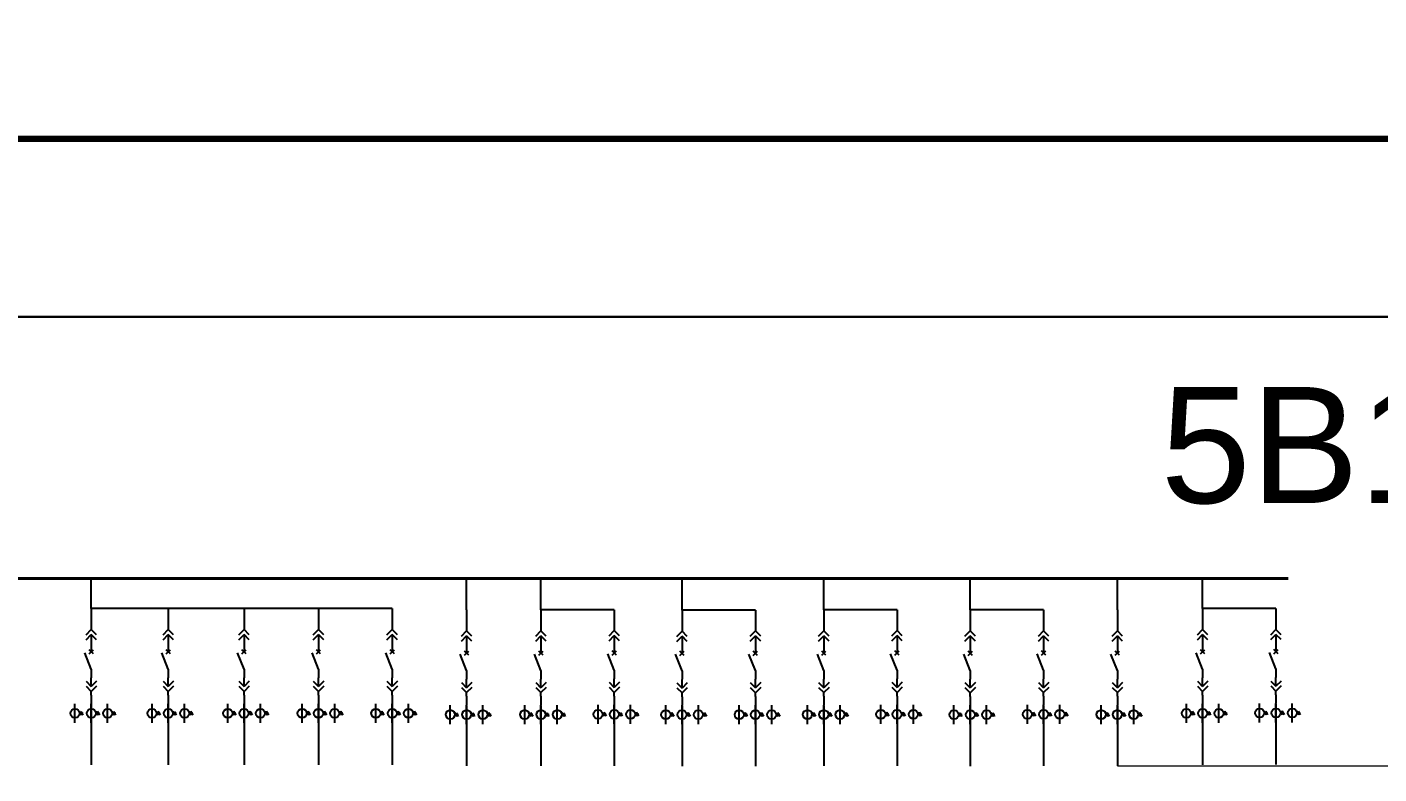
# Model space of a CAD drawing. Header units: millimetres. Extents: x -3460 to -460, y 6070 to 9130.
# Drawn here: x -1783.2 to -1666.8, y 6415.3 to 6479.6 of the extents above; entities that cross this region are included whole.
import ezdxf

# ---------------------------------------------------------------- set-up
doc = ezdxf.new("R2010")
doc.units = ezdxf.units.MM
doc.header["$LTSCALE"] = 1000
doc.header["$MEASUREMENT"] = 0
doc.styles.get("Standard").update_dxf_attribs({"font": 'arial.ttf'})

# ---------------------------------------------------------------- blocks, each defined once
blk = doc.blocks.new('DYDQAA05')
at = {"color": 0}
blk.add_lwpolyline([(0, 0), (0, -7)], dxfattribs=at)
blk = doc.blocks.new('DYDQAA03')
at = {"color": 0}
for points in [[(0, 0), (0, -1.5)], [(-2.12, -3.62), (0, -1.5)], [(-2.12, -5.62), (0, -3.5)], [(2.12, -3.62), (0, -1.5)], [(2.12, -5.62), (0, -3.5)], [(0, -3.5), (0, -7)]]:
    blk.add_lwpolyline(points, dxfattribs=at)
blk = doc.blocks.new('DYDQAA09')
at = {"color": 0}
blk.add_lwpolyline([(0, 0), (0, -3.5)], dxfattribs=at)
blk.add_lwpolyline([(0, 0), (0, -3.5)], dxfattribs=at)
blk.add_lwpolyline([(0, 0), (0, -3.5)], dxfattribs=at)
blk.add_lwpolyline([(0, 0), (0, -3.5)], dxfattribs=at)
blk.add_lwpolyline([(0, 0), (0, -3.5)], dxfattribs=at)
blk.add_lwpolyline([(0, 0), (0, -3.5)], dxfattribs=at)
blk.add_lwpolyline([(0, 0), (0, -3.5)], dxfattribs=at)
blk.add_lwpolyline([(0, 0), (0, -3.5)], dxfattribs=at)
blk.add_lwpolyline([(0, 0), (0, -3.5)], dxfattribs=at)
blk = doc.blocks.new('DYDQ0201')
at = {"color": 0}
for points in [[(0.86, -0.86), (-0.86, 0.86)], [(-0.86, -0.86), (0.86, 0.86)], [(0, -7), (-2.61, -0.37)]]:
    blk.add_lwpolyline(points, dxfattribs=at)
blk = doc.blocks.new('DYDQAA04')
at = {"color": 0}
for points in [[(0, -3.5), (0, 0)], [(-2.12, -1.38), (0, -3.5)], [(-2.12, -3.38), (0, -5.5)], [(2.12, -1.38), (0, -3.5)], [(2.12, -3.38), (0, -5.5)], [(0, -7), (0, -5.5)]]:
    blk.add_lwpolyline(points, dxfattribs=at)
blk = doc.blocks.new('A$C03DD39B5')
for p, q in [((417, 475), (283, 392)), ((417, 422), (283, 339)), ((350, 333), (350, 467))]:
    blk.add_line(p, q)
blk.add_lwpolyline([(700, 167), (0, 167)])
blk.add_circle((350, 167), 167)

msp = doc.modelspace()

# ---------------------------------------------------------------- linework, layer by layer
for p, q in [((-1777.69, 6429.52, -38145.57), (-1777.69, 6432.1, -36762.29)), ((-1745.36, 6429.41, -18792.38), (-1745.36, 6431.99, -17409.11)), ((-1738.96, 6429.41, -19484.02), (-1738.96, 6431.99, -18100.74)), ((-1726.8, 6429.38, -18792.38), (-1726.8, 6431.96, -17409.11)), ((-1714.59, 6429.41, -18098.01), (-1714.59, 6431.99, -16714.74)), ((-1701.98, 6429.4, -19484.02), (-1701.98, 6431.98, -18100.74)), ((-1689.3, 6429.41, -18792.38), (-1689.3, 6431.99, -17409.11)), ((-1681.96, 6429.52, -38145.62), (-1681.96, 6432.1, -36762.34)), ((-1751.77, 6429.52, -38145.62), (-1777.69, 6429.52, -38145.62)), ((-1732.64, 6429.41, -19484.02), (-1738.96, 6429.41, -19484.02)), ((-1720.48, 6429.38, -18792.38), (-1726.8, 6429.38, -18792.38)), ((-1708.28, 6429.41, -18098.01), (-1714.59, 6429.41, -18098.01)), ((-1695.66, 6429.4, -19484.02), (-1701.98, 6429.4, -19484.02)), ((-1675.64, 6429.52, -38145.62), (-1681.96, 6429.52, -38145.62)), ((-1777.69, 6421.28, -35944.4), (-1777.69, 6419.64, -35944.4)), ((-1771.06, 6421.28, -35944.4), (-1771.06, 6419.64, -35944.4)), ((-1764.53, 6421.28, -35944.4), (-1764.53, 6419.64, -35944.4)), ((-1758.12, 6421.28, -35944.4), (-1758.12, 6419.64, -35944.4)), ((-1751.77, 6421.28, -35944.4), (-1751.77, 6419.64, -35944.4)), ((-1745.36, 6421.17, -16591.17), (-1745.36, 6419.53, -16591.17)), ((-1738.96, 6421.17, -17282.81), (-1738.96, 6419.53, -17282.81)), ((-1732.64, 6421.19, -16591.17), (-1732.64, 6419.55, -16591.17)), ((-1726.8, 6421.14, -16591.17), (-1726.8, 6419.5, -16591.17)), ((-1720.48, 6421.16, -15899.53), (-1720.48, 6419.52, -15899.53)), ((-1714.59, 6421.17, -15896.8), (-1714.59, 6419.53, -15896.8)), ((-1708.28, 6421.19, -15205.16), (-1708.28, 6419.55, -15205.16)), ((-1701.98, 6421.16, -17282.81), (-1701.98, 6419.52, -17282.81)), ((-1695.66, 6421.17, -16591.17), (-1695.66, 6419.53, -16591.17)), ((-1689.3, 6421.17, -16591.17), (-1689.3, 6419.53, -16591.17)), ((-1681.96, 6421.28, -35944.4), (-1681.96, 6419.64, -35944.4)), ((-1675.64, 6421.29, -35252.76), (-1675.64, 6419.65, -35252.76)), ((-1777.69, 6419.64, -35944.4), (-1777.69, 6416.07, -35944.4)), ((-1771.06, 6419.64, -35944.4), (-1771.06, 6416.07, -35944.4)), ((-1764.53, 6419.64, -35944.4), (-1764.53, 6416.07, -35944.4)), ((-1758.12, 6419.64, -35944.4), (-1758.12, 6416.07, -35944.4)), ((-1751.77, 6419.64, -35944.4), (-1751.77, 6416.07, -35944.4)), ((-1745.36, 6419.53, -16591.17), (-1745.36, 6415.96, -16591.17)), ((-1738.96, 6419.53, -17282.81), (-1738.96, 6415.97, -17282.81)), ((-1732.64, 6419.55, -16591.17), (-1732.64, 6415.98, -16591.17)), ((-1726.8, 6419.5, -16591.17), (-1726.8, 6415.94, -16591.17)), ((-1720.48, 6419.52, -15899.53), (-1720.48, 6415.95, -15899.53)), ((-1714.59, 6419.53, -15896.8), (-1714.59, 6415.97, -15896.8)), ((-1708.28, 6419.55, -15205.16), (-1708.28, 6415.98, -15205.16)), ((-1701.98, 6419.52, -17282.81), (-1701.98, 6415.95, -17282.81)), ((-1695.66, 6419.53, -16591.17), (-1695.66, 6415.97, -16591.17)), ((-1689.3, 6419.53, -16591.17), (-1689.3, 6415.96, -16591.17)), ((-1681.96, 6419.64, -35944.4), (-1681.96, 6416.07, -35944.4)), ((-1675.64, 6419.65, -35252.76), (-1675.64, 6416.09, -35252.76))]:
    msp.add_line(p, q)
at = {"color": 1, "lineweight": 20}
msp.add_line((-1689.3, 6415.96, -16591.17), (-1642.26, 6415.96, -16591.17), dxfattribs=at)
at = {"lineweight": 80, "ltscale": 0.001071}
for points in [[(-3460, 6920), (-460, 6920), (-460, 6470), (-3460, 6470)], [(-3460, 6470), (-460, 6470), (-460, 6070), (-3460, 6070)]]:
    msp.add_lwpolyline(points, close=True, dxfattribs=at)
at = {"color": 1, "lineweight": 30, "ltscale": 0.002916}
msp.add_lwpolyline([(-1850, 6454.66), (-1486.12, 6454.66), (-1486.12, 6160), (-1850, 6160)], close=True, dxfattribs=at)
at = {"color": 1, "lineweight": 40, "ltscale": 100, "elevation": -36762.34}
msp.add_lwpolyline([(-1674.59, 6432.1), (-1793.95, 6432.1), (-1793.95, 6432.1)], dxfattribs=at)

# ---------------------------------------------------------------- block references
at = {"xscale": 0.2128954749704126, "yscale": 0.2128954749704126, "zscale": 0.2128954749704126}
for name, p in [('DYDQAA05', (-1777.69, 6429.52, -38145.62)), ('DYDQAA05', (-1771.06, 6429.52, -38145.62)), ('DYDQAA05', (-1764.53, 6429.52, -38145.62)), ('DYDQAA05', (-1758.12, 6429.52, -38145.62)), ('DYDQAA05', (-1751.77, 6429.52, -38145.62)), ('DYDQAA05', (-1745.36, 6429.41, -18792.38)), ('DYDQAA05', (-1738.96, 6429.41, -19484.02)), ('DYDQAA05', (-1732.64, 6429.41, -18792.38)), ('DYDQAA05', (-1726.8, 6429.38, -18792.38)), ('DYDQAA05', (-1720.48, 6429.38, -18100.74)), ('DYDQAA05', (-1714.59, 6429.41, -18098.01)), ('DYDQAA05', (-1708.28, 6429.41, -17406.37)), ('DYDQAA05', (-1701.98, 6429.4, -19484.02)), ('DYDQAA05', (-1695.66, 6429.4, -18792.38)), ('DYDQAA05', (-1689.3, 6429.41, -18792.38)), ('DYDQAA05', (-1681.96, 6429.52, -38145.62)), ('DYDQAA05', (-1675.64, 6429.52, -37453.98)), ('DYDQAA03', (-1777.69, 6428.03, -38145.62)), ('DYDQAA03', (-1771.06, 6428.03, -38145.62)), ('DYDQAA03', (-1764.53, 6428.03, -38145.62)), ('DYDQAA03', (-1758.12, 6428.03, -38145.62)), ('DYDQAA03', (-1751.77, 6428.03, -38145.62)), ('DYDQAA03', (-1745.36, 6427.92, -18792.38)), ('DYDQAA03', (-1738.96, 6427.92, -19484.02)), ('DYDQAA03', (-1732.64, 6427.94, -18792.38)), ('DYDQAA03', (-1726.8, 6427.89, -18792.38)), ('DYDQAA03', (-1720.48, 6427.91, -18100.74)), ('DYDQAA03', (-1714.59, 6427.92, -18098.01)), ('DYDQAA03', (-1708.28, 6427.94, -17406.37)), ('DYDQAA03', (-1701.98, 6427.91, -19484.02)), ('DYDQAA03', (-1695.66, 6427.92, -18792.38)), ('DYDQAA03', (-1689.3, 6427.92, -18792.38)), ('DYDQAA03', (-1681.96, 6428.03, -38145.62)), ('DYDQAA03', (-1675.64, 6428.04, -37453.98)), ('DYDQAA09', (-1777.69, 6426.54, -38145.62)), ('DYDQAA09', (-1771.06, 6426.54, -38145.62)), ('DYDQAA09', (-1764.53, 6426.54, -38145.62)), ('DYDQAA09', (-1758.12, 6426.54, -38145.62)), ('DYDQAA09', (-1751.77, 6426.54, -38145.62)), ('DYDQAA09', (-1745.36, 6426.43, -18792.38)), ('DYDQAA09', (-1738.96, 6426.43, -19484.02)), ('DYDQAA09', (-1732.64, 6426.44, -18792.38)), ('DYDQAA09', (-1726.8, 6426.4, -18792.38)), ('DYDQAA09', (-1720.48, 6426.42, -18100.74)), ('DYDQAA09', (-1714.59, 6426.43, -18098.01)), ('DYDQAA09', (-1708.28, 6426.44, -17406.37)), ('DYDQAA09', (-1701.98, 6426.42, -19484.02)), ('DYDQAA09', (-1695.66, 6426.43, -18792.38)), ('DYDQAA09', (-1689.3, 6426.43, -18792.38)), ('DYDQAA09', (-1681.96, 6426.54, -38145.62)), ('DYDQAA09', (-1675.64, 6426.55, -37453.98)), ('DYDQ0201', (-1777.69, 6425.79, -38145.62)), ('DYDQ0201', (-1771.06, 6425.79, -38145.62)), ('DYDQ0201', (-1764.53, 6425.79, -38145.62)), ('DYDQ0201', (-1758.12, 6425.79, -38145.62)), ('DYDQ0201', (-1751.77, 6425.79, -38145.62)), ('DYDQ0201', (-1745.36, 6425.68, -18792.38)), ('DYDQ0201', (-1738.96, 6425.68, -19484.02)), ('DYDQ0201', (-1732.64, 6425.7, -18792.38)), ('DYDQ0201', (-1726.8, 6425.66, -18792.38)), ('DYDQ0201', (-1720.48, 6425.67, -18100.74)), ('DYDQ0201', (-1714.59, 6425.68, -18098.01)), ('DYDQ0201', (-1708.28, 6425.7, -17406.37)), ('DYDQ0201', (-1701.98, 6425.67, -19484.02)), ('DYDQ0201', (-1695.66, 6425.69, -18792.38)), ('DYDQ0201', (-1689.3, 6425.68, -18792.38)), ('DYDQ0201', (-1681.96, 6425.79, -38145.62)), ('DYDQ0201', (-1675.64, 6425.81, -37453.98)), ('DYDQAA09', (-1777.69, 6424.3, -38145.62)), ('DYDQAA09', (-1771.06, 6424.3, -38145.62)), ('DYDQAA09', (-1764.53, 6424.3, -38145.62)), ('DYDQAA09', (-1758.12, 6424.3, -38145.62)), ('DYDQAA09', (-1751.77, 6424.3, -38145.62)), ('DYDQAA09', (-1745.36, 6424.19, -18792.38)), ('DYDQAA09', (-1738.96, 6424.19, -19484.02)), ('DYDQAA09', (-1732.64, 6424.21, -18792.38)), ('DYDQAA09', (-1726.8, 6424.17, -18792.38)), ('DYDQAA09', (-1720.48, 6424.18, -18100.74)), ('DYDQAA09', (-1714.59, 6424.19, -18098.01)), ('DYDQAA09', (-1708.28, 6424.21, -17406.37)), ('DYDQAA09', (-1701.98, 6424.18, -19484.02)), ('DYDQAA09', (-1695.66, 6424.2, -18792.38)), ('DYDQAA09', (-1689.3, 6424.19, -18792.38)), ('DYDQAA09', (-1681.96, 6424.3, -38145.62)), ('DYDQAA09', (-1675.64, 6424.32, -37453.98)), ('DYDQAA04', (-1777.69, 6423.56, -38145.62)), ('DYDQAA04', (-1771.06, 6423.56, -38145.62)), ('DYDQAA04', (-1764.53, 6423.56, -38145.62)), ('DYDQAA04', (-1758.12, 6423.56, -38145.62)), ('DYDQAA04', (-1751.77, 6423.56, -38145.62)), ('DYDQAA04', (-1745.36, 6423.45, -18792.38)), ('DYDQAA04', (-1738.96, 6423.45, -19484.02)), ('DYDQAA04', (-1732.64, 6423.46, -18792.38)), ('DYDQAA04', (-1726.8, 6423.42, -18792.38)), ('DYDQAA04', (-1720.48, 6423.44, -18100.74)), ('DYDQAA04', (-1714.59, 6423.45, -18098.01)), ('DYDQAA04', (-1708.28, 6423.46, -17406.37)), ('DYDQAA04', (-1701.98, 6423.44, -19484.02)), ('DYDQAA04', (-1695.66, 6423.45, -18792.38)), ('DYDQAA04', (-1689.3, 6423.45, -18792.38)), ('DYDQAA04', (-1681.96, 6423.56, -38145.62)), ('DYDQAA04', (-1675.64, 6423.57, -37453.98)), ('DYDQAA09', (-1777.69, 6422.07, -38145.62)), ('DYDQAA09', (-1771.06, 6422.07, -38145.62)), ('DYDQAA09', (-1764.53, 6422.07, -38145.62)), ('DYDQAA09', (-1758.12, 6422.07, -38145.62)), ('DYDQAA09', (-1751.77, 6422.07, -38145.62)), ('DYDQAA09', (-1745.36, 6421.96, -18792.38)), ('DYDQAA09', (-1738.96, 6421.96, -19484.02)), ('DYDQAA09', (-1732.64, 6421.97, -18792.38)), ('DYDQAA09', (-1726.8, 6421.93, -18792.38)), ('DYDQAA09', (-1720.48, 6421.95, -18100.74)), ('DYDQAA09', (-1714.59, 6421.96, -18098.01)), ('DYDQAA09', (-1708.28, 6421.97, -17406.37)), ('DYDQAA09', (-1701.98, 6421.95, -19484.02)), ('DYDQAA09', (-1695.66, 6421.96, -18792.38)), ('DYDQAA09', (-1689.3, 6421.96, -18792.38)), ('DYDQAA09', (-1681.96, 6422.07, -38145.62)), ('DYDQAA09', (-1675.64, 6422.08, -37453.98))]:
    msp.add_blockref(name, p, dxfattribs=at)
at = {"linetype": 'Continuous', "xscale": 0.002338875, "yscale": 0.002338875, "zscale": 0.002338875, "rotation": 270}
for p in [(-1779.49, 6421.32, -35944.4), (-1778.08, 6421.32, -35944.4), (-1776.68, 6421.32, -35944.4), (-1772.85, 6421.32, -35944.4), (-1771.45, 6421.32, -35944.4), (-1770.04, 6421.32, -35944.4), (-1766.32, 6421.32, -35944.4), (-1764.92, 6421.32, -35944.4), (-1763.51, 6421.32, -35944.4), (-1759.92, 6421.32, -35944.4), (-1758.51, 6421.32, -35944.4), (-1757.11, 6421.32, -35944.4), (-1753.57, 6421.32, -35944.4), (-1752.16, 6421.32, -35944.4), (-1750.76, 6421.32, -35944.4), (-1747.16, 6421.21, -16591.17), (-1745.75, 6421.21, -16591.17), (-1744.35, 6421.21, -16591.17), (-1740.75, 6421.21, -17282.81), (-1739.35, 6421.21, -17282.81), (-1737.94, 6421.21, -17282.81), (-1734.43, 6421.23, -16591.17), (-1733.03, 6421.23, -16591.17), (-1731.63, 6421.23, -16591.17), (-1728.59, 6421.19, -16591.17), (-1727.19, 6421.19, -16591.17), (-1725.79, 6421.19, -16591.17), (-1722.27, 6421.2, -15899.53), (-1720.87, 6421.2, -15899.53), (-1719.47, 6421.2, -15899.53), (-1716.39, 6421.21, -15896.8), (-1714.98, 6421.21, -15896.8), (-1713.58, 6421.21, -15896.8), (-1710.07, 6421.23, -15205.16), (-1708.67, 6421.23, -15205.16), (-1707.26, 6421.23, -15205.16), (-1703.77, 6421.2, -17282.81), (-1702.37, 6421.2, -17282.81), (-1700.96, 6421.2, -17282.81), (-1697.45, 6421.22, -16591.17), (-1696.05, 6421.22, -16591.17), (-1694.65, 6421.22, -16591.17), (-1691.09, 6421.21, -16591.17), (-1689.69, 6421.21, -16591.17), (-1688.28, 6421.21, -16591.17), (-1683.75, 6421.32, -35944.4), (-1682.35, 6421.32, -35944.4), (-1680.95, 6421.32, -35944.4), (-1677.44, 6421.34, -35252.76), (-1676.03, 6421.34, -35252.76), (-1674.63, 6421.34, -35252.76)]:
    msp.add_blockref('A$C03DD39B5', p, dxfattribs=at)

# ---------------------------------------------------------------- texts
at = {"color": 0, "insert": (-1685.58, 6448.61, -34111.26), "char_height": 10, "width": 0.000000001, "attachment_point": 1}
msp.add_mtext('5B1{\\fSimSun|b0|i0|c134|p2;配电室}', dxfattribs=at)

doc.saveas('drawing.dxf')
